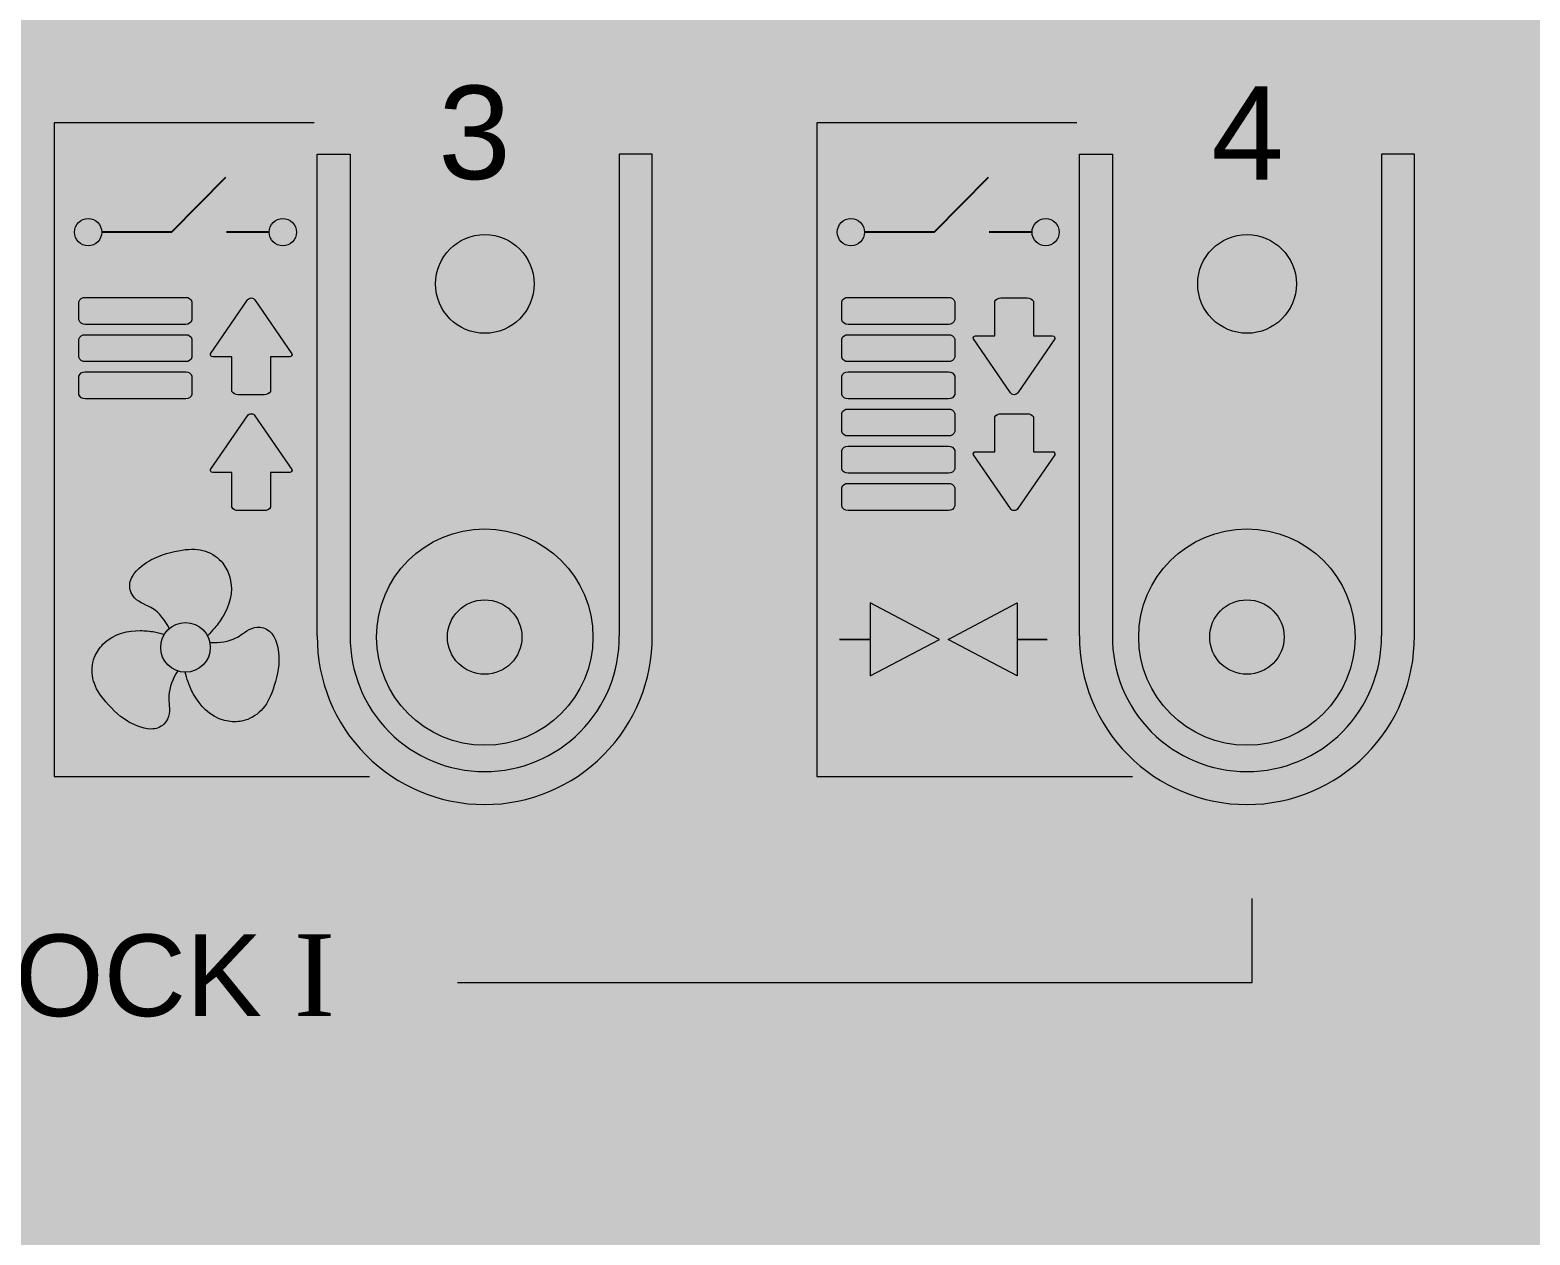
# Model space of a CAD drawing. Header units: millimetres. Extents: x 27500 to 33280, y -10980 to 420.
# Drawn here: x 27986.65 to 28014.18, y 190 to 212.12 of the extents above; entities that cross this region are included whole.
import ezdxf
from ezdxf.enums import TextEntityAlignment as Align

# ---------------------------------------------------------------- set-up
doc = ezdxf.new("R2010")
doc.units = ezdxf.units.MM
doc.layers.add('SX_ZEN_BODY', color=7, linetype='Continuous', true_color=0xefefeb)
doc.layers.add('SX_ZEN_KNX_BLACK', color=7, linetype='Continuous', true_color=0x2b2e31)
doc.styles.get("Standard").update_dxf_attribs({"font": 'arial.ttf'})
doc.styles.add('SX_ZIOMB16V3_Arial', font='arial.ttf')
doc.styles.add('SX_ZIOMB16V3_Arial_Rounded', font='txt')

# ---------------------------------------------------------------- blocks, each defined once
blk = doc.blocks.new('SX_DYN_ZENNIO_G005')
at = {"true_color": 0x2f3236}
h = blk.add_hatch(color=250, dxfattribs=at)
h.dxf.hatch_style = 1
h.paths.add_polyline_path([(32.9620367979212, 18.40818992970688, 1), (32.4620367979212, 18.40818992970688, 1)])
h = blk.add_hatch(color=250, dxfattribs=at)
h.dxf.hatch_style = 1
h.paths.add_polyline_path([(36.53574656078877, 18.40818992970688, 1), (36.03574656078877, 18.40818992970688, 1)])
h = blk.add_hatch(color=250, dxfattribs=at)
h.dxf.hatch_style = 1
h.paths.add_polyline_path([(46.9639917723614, 18.40818992970688, 1), (46.4639917723614, 18.40818992970688, 1)])
h = blk.add_hatch(color=250, dxfattribs=at)
h.dxf.hatch_style = 1
h.paths.add_polyline_path([(50.53770153522895, 18.40818992970688, 1), (50.03770153522895, 18.40818992970688, 1)])
h = blk.add_hatch(color=250, dxfattribs=at)
h.dxf.hatch_style = 1
h.paths.add_polyline_path([(34.61844445814336, 17.12949694241141, 0.3758706826029272), (34.50335218706801, 17.20982113797325), (32.65894976431241, 17.20981166910204), (32.65894976431241, 17.20982115151199, 0.3754197289689309), (32.54389804653624, 17.12966041313828), (32.54389804653624, 16.79707258868782, 0.37541972896893), (32.65894976431241, 16.71691185031412), (34.50335217983115, 16.71691183677538, 0.3754197289689313), (34.61840389878422, 16.79707257346015)])
h = blk.add_hatch(color=250, dxfattribs=at)
h.dxf.hatch_style = 1
h.paths.add_polyline_path([(36.49119258494375, 16.12227904863519), (36.060816751218, 16.12227904863519), (36.060816751218, 15.42375544579752), (35.70671062883116, 15.42375544579752), (35.35260450644432, 15.42375544579752), (35.35260450644432, 16.12227904863519), (34.92222867271857, 16.12227904863519), (35.70671062883116, 17.26255567075876)])
h = blk.add_hatch(color=250, dxfattribs=at)
h.dxf.hatch_style = 1
h.paths.add_polyline_path([(48.62039943258356, 17.12949694241141, 0.3758706826029284), (48.50530716150821, 17.20982113797325), (46.66090473875261, 17.20981166910204), (46.66090473875261, 17.20982115151199, 0.3754197289689309), (46.54585302097642, 17.12966041313828), (46.54585302097642, 16.79707258868782, 0.3754197289689291), (46.66090473875261, 16.71691185031412), (48.50530715427136, 16.71691183677538, 0.3754197289689312), (48.6203588732244, 16.79707257346015)])
h = blk.add_hatch(color=250, dxfattribs=at)
h.dxf.hatch_style = 1
h.paths.add_polyline_path([(48.92418364714467, 16.50427330059008), (49.35455948087042, 16.50427330059008), (49.35455948087042, 17.20279690342775), (49.70866560325724, 17.20279690342775), (50.06277172564409, 17.20279690342775), (50.06277172564409, 16.50427330059008), (50.49314755936983, 16.50427330059008), (49.70866560325724, 15.36399667846652)])
h = blk.add_hatch(color=250, dxfattribs=at)
h.dxf.hatch_style = 1
h.paths.add_polyline_path([(34.61844445132169, 16.44666532241879, 0.3758706826029272), (34.50335218024634, 16.52698951798064), (32.65894975749077, 16.52698004910942), (32.65894975749077, 16.52698953151937, 0.3754197289689311), (32.54389803971458, 16.44682879314567), (32.54389803971458, 16.11424096869521, 0.3754197289689291), (32.65894975749077, 16.03408023032151), (34.50335217300949, 16.03408021678277, 0.3754197289689312), (34.61840389196254, 16.11424095346754)])
h = blk.add_hatch(color=250, dxfattribs=at)
h.dxf.hatch_style = 1
h.paths.add_polyline_path([(48.62039942576188, 16.44666532241879, 0.3758706826029281), (48.50530715468653, 16.52698951798064), (46.66090473193093, 16.52698004910942), (46.66090473193093, 16.52698953151937, 0.3754197289689311), (46.54585301415478, 16.44682879314567), (46.54585301415478, 16.11424096869521, 0.3754197289689294), (46.66090473193093, 16.03408023032151), (48.50530714744968, 16.03408021678277, 0.3754197289689312), (48.62035886640274, 16.11424095346754)])
h = blk.add_hatch(color=250, dxfattribs=at)
h.dxf.hatch_style = 1
h.paths.add_polyline_path([(34.61844445814518, 15.76366681348261, 0.3758706826029257), (34.50335218706982, 15.84399100904446), (32.65894976431423, 15.84398154017324), (32.65894976431423, 15.84399102258319, 0.3754197289689309), (32.54389804653805, 15.76383028420949), (32.54389804653805, 15.43124245975903, 0.3754197289689294), (32.65894976431423, 15.35108172138533), (34.50335217983298, 15.35108170784659, 0.3754197289689313), (34.61840389878603, 15.43124244453136)])
h = blk.add_hatch(color=250, dxfattribs=at)
h.dxf.hatch_style = 1
h.paths.add_polyline_path([(48.62039943258537, 15.76366681348261, 0.3758706826029281), (48.50530716151002, 15.84399100904446), (46.66090473875443, 15.84398154017324), (46.66090473875443, 15.84399102258319, 0.3754197289689311), (46.54585302097824, 15.76383028420949), (46.54585302097824, 15.43124245975903, 0.37541972896893), (46.66090473875443, 15.35108172138533), (48.50530715427318, 15.35108170784659, 0.3754197289689312), (48.62035887322622, 15.43124244453136)])
h = blk.add_hatch(color=250, dxfattribs=at)
h.dxf.hatch_style = 1
h.paths.add_polyline_path([(48.6203994257637, 15.08083519349, 0.3758706826029272), (48.50530715468835, 15.16115938905184), (46.66090473193275, 15.16114992018063), (46.66090473193275, 15.16115940259058, 0.3754197289689309), (46.54585301415659, 15.08099866421687), (46.54585301415659, 14.74841083976642, 0.37541972896893), (46.66090473193275, 14.66825010139271), (48.5053071474515, 14.66825008785398, 0.3754197289689313), (48.62035886640454, 14.74841082453875)])
h = blk.add_hatch(color=250, dxfattribs=at)
h.dxf.hatch_style = 1
h.paths.add_polyline_path([(36.49119258494375, 13.99644325346869), (36.060816751218, 13.99644325346869), (36.060816751218, 13.29791965063103), (35.70671062883116, 13.29791965063103), (35.35260450644432, 13.29791965063103), (35.35260450644432, 13.99644325346869), (34.92222867271857, 13.99644325346869), (35.70671062883116, 15.13671987559226)])
h = blk.add_hatch(color=250, dxfattribs=at)
h.dxf.hatch_style = 1
h.paths.add_polyline_path([(48.92418364714467, 14.37843750542359), (49.35455948087042, 14.37843750542359), (49.35455948087042, 15.07696110826126), (49.70866560325724, 15.07696110826126), (50.06277172564409, 15.07696110826126), (50.06277172564409, 14.37843750542359), (50.49314755936983, 14.37843750542359), (49.70866560325724, 13.23816088330002)])
h = blk.add_hatch(color=250, dxfattribs=at)
h.dxf.hatch_style = 1
h.paths.add_polyline_path([(48.62039943258718, 14.39783668455382, 0.3758706826029284), (48.50530716151183, 14.47816088011566), (46.66090473875624, 14.47815141124445), (46.66090473875624, 14.4781608936544, 0.3754197289689309), (46.54585302098007, 14.3980001552807), (46.54585302098007, 14.06541233083024, 0.3754197289689291), (46.66090473875624, 13.98525159245653), (48.50530715427499, 13.9852515789178, 0.3754197289689312), (48.62035887322804, 14.06541231560257)])
h = blk.add_hatch(color=250, dxfattribs=at)
h.dxf.hatch_style = 1
h.paths.add_polyline_path([(48.62039943941065, 13.71483817561764, 0.3758706826029283), (48.50530716833532, 13.79516237117949), (46.66090474557972, 13.79515290230827), (46.66090474557972, 13.79516238471822, 0.3754197289689311), (46.54585302780357, 13.71500164634452), (46.54585302780357, 13.38241382189406, 0.3754197289689291), (46.66090474557972, 13.30225308352035), (48.50530716109847, 13.30225306998161, 0.3754197289689312), (48.62035888005153, 13.38241380666639)])
h = blk.add_hatch(color=250, dxfattribs=at)
h.dxf.hatch_style = 1
edge = h.paths.add_edge_path()
edge.add_spline(control_points=[(35.19059213619379, 11.36127413828106), (35.29033643936305, 11.53373617089781), (35.39198601043859, 11.7968042795708), (35.31327021971697, 12.07589075215654)], knot_values=[8, 8, 8, 8, 9, 9, 9, 9], degree=3, periodic=0)
edge.add_spline(control_points=[(35.31327021971697, 12.07589075215654), (35.28691401367974, 12.16702606931065), (35.24055249462595, 12.2593609996218), (35.18473520151906, 12.33017345859551)], knot_values=[7, 7, 7, 7, 8, 8, 8, 8], degree=3, periodic=0)
edge.add_spline(control_points=[(35.18473520151906, 12.33017345859551), (35.01901217640875, 12.53950595440417), (34.74662943128419, 12.62803034880633), (34.43892866441479, 12.57221305428882)], knot_values=[6, 6, 6, 6, 7, 7, 7, 7], degree=3, periodic=0)
edge.add_spline(control_points=[(34.43892866441479, 12.57221305428882), (34.25616407636494, 12.53950595440417), (34.04443235959093, 12.49141557992496), (33.86473736983476, 12.39202410163469)], knot_values=[5, 5, 5, 5, 6, 6, 6, 6], degree=3, periodic=0)
edge.add_spline(control_points=[(33.86473736983476, 12.39202410163469), (33.77360309504297, 12.34171091454189), (33.60854940191416, 12.23558043293067), (33.52464704855834, 12.09088591661273)], knot_values=[4, 4, 4, 4, 5, 5, 5, 5], degree=3, periodic=0)
edge.add_spline(control_points=[(33.52464704855834, 12.09088591661273), (33.47796798485365, 12.00871241539224), (33.46367847555644, 11.92516288731693), (33.48537736004505, 11.84295410335633)], knot_values=[3, 3, 3, 3, 4, 4, 4, 4], degree=3, periodic=0)
edge.add_spline(control_points=[(33.48537736004505, 11.84295410335633), (33.52464704855834, 11.67966558311289), (33.65695731983011, 11.61848531213107), (33.77289744024506, 11.56369121707101)], knot_values=[2, 2, 2, 2, 3, 3, 3, 3], degree=3, periodic=0)
edge.add_spline(control_points=[(33.77289744024506, 11.56369121707101), (33.81580021083369, 11.54354477258928), (33.85835119407488, 11.52339832810847), (33.8945512842945, 11.49997058881652)], knot_values=[1, 1, 1, 1, 2, 2, 2, 2], degree=3, periodic=0)
edge.add_spline(control_points=[(33.8945512842945, 11.49997058881652), (34.01701767138388, 11.41966707281042), (34.12815829925217, 11.28735679819672), (34.20274600951029, 11.13352405224557)], knot_values=[0, 0, 0, 0, 1, 1, 1, 1], degree=3, periodic=0)
edge.add_arc((34.49941722830613, 10.78595376951742), 0.4552845050672384, 28.203609984169816, 130.5317459929943, ccw=False)
edge.add_spline(control_points=[(34.90064747804468, 11.00112409100418), (34.90176152735262, 11.00219440767048), (34.90287557666056, 11.00326472433678), (34.90398962596851, 11.00433504100309)], knot_values=[11.02568698387983, 11.02568698387983, 11.02568698387983, 11.02568698387983, 11.0524167708765, 11.0524167708765, 11.0524167708765, 11.0524167708765], degree=3, periodic=0)
edge.add_spline(control_points=[(34.90398962596851, 11.00433504100309), (34.90506021312353, 11.00536360164804), (34.90613080027856, 11.00639216229299), (34.90720117649904, 11.00742353985313)], knot_values=[11, 11, 11, 11, 11.02568698387983, 11.02568698387983, 11.02568698387983, 11.02568698387983], degree=3, periodic=0)
edge.add_spline(control_points=[(34.90720117649904, 11.00742353985313), (34.94887116101495, 11.04757529785618), (34.99022146138009, 11.0919962673868), (35.03538336730731, 11.14333265393705)], knot_values=[10, 10, 10, 10, 11, 11, 11, 11], degree=3, periodic=0)
edge.add_spline(control_points=[(35.03538336730731, 11.14333265393705), (35.09430554144706, 11.21192230029717), (35.14631229874135, 11.28478115818396), (35.19059213619379, 11.36127413828106)], knot_values=[9, 9, 9, 9, 10, 10, 10, 10], degree=3, periodic=0)
h = blk.add_hatch(color=250, dxfattribs=at)
h.dxf.hatch_style = 2
h.paths.add_polyline_path([(49.7663326537156, 11.60313732027569), (49.7663326537156, 10.26316942446445), (48.4983796117956, 10.93280054497043)])
h = blk.add_hatch(color=250, dxfattribs=at)
h.dxf.hatch_style = 1
edge = h.paths.add_edge_path()
edge.add_spline(control_points=[(32.98506812094297, 10.84392332317), (32.9196186400875, 10.77603933160824), (32.86274286481035, 10.69009057721885), (32.83003576575152, 10.60583539434427)], knot_values=[7, 7, 7, 7, 8, 8, 8, 8], degree=3, periodic=0)
edge.add_spline(control_points=[(32.83003576575152, 10.60583539434427), (32.73131466201335, 10.35740962272919), (32.79161286297426, 10.07712353698733), (32.99335956460959, 9.839353152820676)], knot_values=[6, 6, 6, 6, 7, 7, 7, 7], degree=3, periodic=0)
edge.add_spline(control_points=[(32.99335956460959, 9.839353152820676), (33.1125799397098, 9.696563904456326), (33.25985009232022, 9.537368182040863), (33.43608737365389, 9.43159052782974)], knot_values=[5, 5, 5, 5, 6, 6, 6, 6], degree=3, periodic=0)
edge.add_spline(control_points=[(33.43608737365389, 9.43159052782974), (33.52464704855834, 9.378348873324997), (33.70021499605696, 9.287883928229148), (33.86558415557079, 9.287883928229148)], knot_values=[4, 4, 4, 4, 5, 5, 5, 5], degree=3, periodic=0)
edge.add_spline(control_points=[(33.86558415557079, 9.287883928229148), (33.96120037827655, 9.287883928229148), (34.04044541008329, 9.31685105768409), (34.10092002473971, 9.37679643276968)], knot_values=[3, 3, 3, 3, 4, 4, 4, 4], degree=3, periodic=0)
edge.add_spline(control_points=[(34.10092002473971, 9.37679643276968), (34.22204671913482, 9.494287956626772), (34.20944972992106, 9.638312100886454), (34.19911293820201, 9.766141467533801)], knot_values=[2, 2, 2, 2, 3, 3, 3, 3], degree=3, periodic=0)
edge.add_spline(control_points=[(34.19911293820201, 9.766141467533801), (34.19463097953917, 9.813879014614741), (34.19085572646532, 9.861087320596909), (34.19325495271755, 9.90363830491313)], knot_values=[1, 1, 1, 1, 2, 2, 2, 2], degree=3, periodic=0)
edge.add_spline(control_points=[(34.19325495271755, 9.90363830491313), (34.20239318212021, 10.05023808918557), (34.26184459734463, 10.21183303791329), (34.35657875157517, 10.35363436956029)], knot_values=[0, 0, 0, 0, 1, 1, 1, 1], degree=3, periodic=0)
edge.add_arc((34.49941722830613, 10.78595376951742), 0.4552845050672384, -211.99589608327722, -108.28317157118971, ccw=False)
edge.add_spline(control_points=[(34.11329679057895, 11.0271901434842), (34.05832930663587, 11.04248375749627), (33.99803371165376, 11.05707469666575), (33.93244494598707, 11.07047379604935)], knot_values=[10, 10, 10, 10, 10.996754785895, 10.996754785895, 10.996754785895, 10.996754785895], degree=3, periodic=0)
edge.add_spline(control_points=[(33.93244494598707, 11.07047379604935), (33.84303848534614, 11.08702140106086), (33.75359674196693, 11.09492473479784), (33.66591913553724, 11.09492473479784)], knot_values=[9, 9, 9, 9, 10, 10, 10, 10], degree=3, periodic=0)
edge.add_spline(control_points=[(33.66591913553724, 11.09492473479784), (33.46643052919876, 11.09492473479784), (33.18734406366343, 11.05202092308334), (32.98506812094297, 10.84392332317)], knot_values=[8, 8, 8, 8, 9, 9, 9, 9], degree=3, periodic=0)
h = blk.add_hatch(color=250, dxfattribs=at)
h.dxf.hatch_style = 1
edge = h.paths.add_edge_path()
edge.add_arc((34.49941722830613, 10.78595376951742), 0.4552845050672384, -90.67210715514477, 11.515606129763626, ccw=False)
edge.add_spline(control_points=[(34.49407664374097, 10.33070058862702), (34.50769472273691, 10.27386009465297), (34.52508911306701, 10.2156082910831), (34.54763478329164, 10.15224049022779)], knot_values=[10, 10, 10, 10, 11, 11, 11, 11], degree=3, periodic=0)
edge.add_spline(control_points=[(34.54763478329164, 10.15224049022779), (34.57815435253156, 10.06590362569912), (34.61534235944396, 9.984082951877806), (34.65842258376938, 9.907237144382435)], knot_values=[9, 9, 9, 9, 10, 10, 10, 10], degree=3, periodic=0)
edge.add_spline(control_points=[(34.65842258376938, 9.907237144382435), (34.75834436557102, 9.735127939163961), (34.93595660878941, 9.514963642206368), (35.21641910114591, 9.44397476953398)], knot_values=[8, 8, 8, 8, 9, 9, 9, 9], degree=3, periodic=0)
edge.add_spline(control_points=[(35.21641910114591, 9.44397476953398), (35.30755441599808, 9.42142909873908), (35.41075642758982, 9.414337268019864), (35.50086854301048, 9.428309233019515)], knot_values=[7, 7, 7, 7, 8, 8, 8, 8], degree=3, periodic=0)
edge.add_spline(control_points=[(35.50086854301048, 9.428309233019515), (35.76464229981752, 9.466555723068067), (35.97686797493748, 9.658987786466042), (36.08299845386659, 9.952716596109696)], knot_values=[6, 6, 6, 6, 7, 7, 7, 7], degree=3, periodic=0)
edge.add_spline(control_points=[(36.08299845386659, 9.952716596109696), (36.1456958810802, 10.1279306824388), (36.21065140358928, 10.33571073769306), (36.21411021372455, 10.54052704279527)], knot_values=[5, 5, 5, 5, 6, 6, 6, 6], degree=3, periodic=0)
edge.add_spline(control_points=[(36.21411021372455, 10.54052704279527), (36.21566155252845, 10.64510508385027), (36.20599518354835, 10.84099485575896), (36.1236441692015, 10.98434862796037)], knot_values=[4, 4, 4, 4, 5, 5, 5, 5], degree=3, periodic=0)
edge.add_spline(control_points=[(36.1236441692015, 10.98434862796037), (36.07558907867565, 11.06719250123913), (36.0108099698607, 11.12145735520042), (35.92934212549676, 11.14333265393705)], knot_values=[3, 3, 3, 3, 4, 4, 4, 4], degree=3, periodic=0)
edge.add_spline(control_points=[(35.92934212549676, 11.14333265393705), (35.76721793976481, 11.19054095991922), (35.64817506577515, 11.106991431843), (35.54306669886114, 11.03480294601357)], knot_values=[2, 2, 2, 2, 3, 3, 3, 3], degree=3, periodic=0)
edge.add_spline(control_points=[(35.54306669886114, 11.03480294601357), (35.50344418295822, 11.00671788505568), (35.46537410757061, 10.98053809205137), (35.42659945922128, 10.96021523387097)], knot_values=[1, 1, 1, 1, 2, 2, 2, 2], degree=3, periodic=0)
edge.add_spline(control_points=[(35.42659945922128, 10.96021523387097), (35.2957004942034, 10.89525970972025), (35.12563768789983, 10.86495183614877), (34.95543268071993, 10.87733607785301)], knot_values=[0, 0, 0, 0, 1, 1, 1, 1], degree=3, periodic=0)
at = {"layer": 'SX_ZEN_BODY', "true_color": 0xefefeb}
blk.add_hatch(color=7, dxfattribs=at).paths.add_polyline_path([(0, -22.43), (0, 22.57), (0, 45), (8.425, 45), (59.77, 45), (82.475, 45), (133.82, 45), (140, 45), (140, 22.57), (140, -22.43), (140, -45), (133.82, -45), (82.475, -45), (59.77, -45), (8.425, -45), (0, -45)])
at = {"layer": 'SX_ZEN_KNX_BLACK', "true_color": 0x1c1d1f}
for points in [[(40.83, 17.105), (40.635, 16.82), (40.345, 16.625), (39.995, 16.555), (39.64, 16.625), (39.355, 16.82), (39.16, 17.105), (39.09, 17.46), (39.16, 17.81), (39.355, 18.1), (39.64, 18.295), (39.995, 18.365), (40.345, 18.295), (40.635, 18.1), (40.83, 17.81), (40.9, 17.46)], [(54.82, 17.105), (54.625, 16.82), (54.335, 16.625), (53.985, 16.555), (53.63, 16.625), (53.345, 16.82), (53.15, 17.105), (53.08, 17.46), (53.15, 17.81), (53.345, 18.1), (53.63, 18.295), (53.985, 18.365), (54.335, 18.295), (54.625, 18.1), (54.82, 17.81), (54.89, 17.46)], [(32.62, 16.72), (32.585, 16.735), (32.56, 16.76), (32.545, 16.795), (32.545, 17.13), (32.56, 17.165), (32.585, 17.19), (32.62, 17.205), (32.66, 17.21), (34.505, 17.21), (34.54, 17.205), (34.575, 17.19), (34.6, 17.165), (34.62, 17.13), (34.62, 16.795), (34.6, 16.76), (34.575, 16.735), (34.54, 16.72), (34.505, 16.715), (32.66, 16.715)], [(35.725, 17.2), (35.745, 17.19), (35.76, 17.18), (35.775, 17.165), (36.455, 16.18), (36.455, 16.17), (36.455, 16.16), (36.455, 16.15), (36.45, 16.14), (36.44, 16.135), (36.435, 16.125), (36.425, 16.125), (36.415, 16.12), (36.06, 16.12), (36.06, 15.485), (36.04, 15.46), (36.01, 15.44), (35.98, 15.43), (35.95, 15.425), (35.705, 15.425), (35.465, 15.425), (35.43, 15.43), (35.4, 15.44), (35.375, 15.46), (35.355, 15.485), (35.355, 16.12), (35, 16.12), (34.99, 16.125), (34.98, 16.125), (34.97, 16.135), (34.965, 16.14), (34.96, 16.15), (34.96, 16.16), (34.96, 16.17), (34.96, 16.18), (35.64, 17.165), (35.65, 17.18), (35.67, 17.19), (35.685, 17.2), (35.705, 17.205)], [(46.62, 16.72), (46.59, 16.735), (46.56, 16.76), (46.545, 16.795), (46.545, 17.13), (46.56, 17.165), (46.59, 17.19), (46.62, 17.205), (46.66, 17.21), (48.505, 17.21), (48.545, 17.205), (48.58, 17.19), (48.605, 17.165), (48.62, 17.13), (48.62, 16.795), (48.605, 16.76), (48.58, 16.735), (48.545, 16.72), (48.505, 16.715), (46.66, 16.715)], [(49.69, 15.425), (49.67, 15.435), (49.655, 15.445), (49.64, 15.46), (48.965, 16.45), (48.96, 16.46), (48.96, 16.47), (48.965, 16.48), (48.965, 16.485), (48.975, 16.495), (48.98, 16.5), (48.99, 16.505), (49, 16.505), (49.355, 16.505), (49.355, 17.145), (49.375, 17.17), (49.405, 17.185), (49.435, 17.2), (49.465, 17.205), (49.71, 17.205), (49.95, 17.205), (49.985, 17.2), (50.015, 17.185), (50.04, 17.17), (50.065, 17.145), (50.065, 16.505), (50.415, 16.505), (50.425, 16.505), (50.435, 16.5), (50.445, 16.495), (50.45, 16.485), (50.455, 16.48), (50.455, 16.47), (50.455, 16.46), (50.455, 16.45), (49.775, 15.46), (49.765, 15.445), (49.745, 15.435), (49.73, 15.425), (49.71, 15.425)], [(32.62, 16.035), (32.585, 16.055), (32.56, 16.08), (32.545, 16.115), (32.545, 16.445), (32.56, 16.48), (32.585, 16.51), (32.62, 16.525), (32.66, 16.525), (34.505, 16.525), (34.54, 16.525), (34.575, 16.51), (34.6, 16.48), (34.62, 16.445), (34.62, 16.115), (34.6, 16.08), (34.575, 16.055), (34.54, 16.035), (34.505, 16.035), (32.66, 16.035)], [(46.62, 16.035), (46.59, 16.055), (46.56, 16.08), (46.545, 16.115), (46.545, 16.445), (46.56, 16.48), (46.59, 16.51), (46.62, 16.525), (46.66, 16.525), (48.505, 16.525), (48.545, 16.525), (48.58, 16.51), (48.605, 16.48), (48.62, 16.445), (48.62, 16.115), (48.605, 16.08), (48.58, 16.055), (48.545, 16.035), (48.505, 16.035), (46.66, 16.035)], [(32.62, 15.355), (32.585, 15.37), (32.56, 15.395), (32.545, 15.43), (32.545, 15.765), (32.56, 15.8), (32.585, 15.825), (32.62, 15.84), (32.66, 15.845), (34.505, 15.845), (34.54, 15.84), (34.575, 15.825), (34.6, 15.8), (34.62, 15.765), (34.62, 15.43), (34.6, 15.395), (34.575, 15.37), (34.54, 15.355), (34.505, 15.35), (32.66, 15.35)], [(46.62, 15.355), (46.59, 15.37), (46.56, 15.395), (46.545, 15.43), (46.545, 15.765), (46.56, 15.8), (46.59, 15.825), (46.62, 15.84), (46.66, 15.845), (48.505, 15.845), (48.545, 15.84), (48.58, 15.825), (48.605, 15.8), (48.62, 15.765), (48.62, 15.43), (48.605, 15.395), (48.58, 15.37), (48.545, 15.355), (48.505, 15.35), (46.66, 15.35)], [(46.62, 14.67), (46.59, 14.685), (46.56, 14.715), (46.545, 14.75), (46.545, 15.08), (46.56, 15.115), (46.59, 15.145), (46.62, 15.16), (46.66, 15.16), (48.505, 15.16), (48.545, 15.16), (48.58, 15.145), (48.605, 15.115), (48.62, 15.08), (48.62, 14.75), (48.605, 14.715), (48.58, 14.685), (48.545, 14.67), (48.505, 14.67), (46.66, 14.67)], [(35.725, 15.075), (35.745, 15.065), (35.76, 15.055), (35.775, 15.04), (36.455, 14.05), (36.455, 14.045), (36.455, 14.035), (36.455, 14.025), (36.45, 14.015), (36.44, 14.005), (36.435, 14), (36.425, 14), (36.415, 13.995), (36.06, 13.995), (36.06, 13.36), (36.04, 13.335), (36.01, 13.315), (35.98, 13.3), (35.95, 13.3), (35.705, 13.3), (35.465, 13.3), (35.43, 13.3), (35.4, 13.315), (35.375, 13.335), (35.355, 13.36), (35.355, 13.995), (35, 13.995), (34.99, 14), (34.98, 14), (34.97, 14.005), (34.965, 14.015), (34.96, 14.025), (34.96, 14.035), (34.96, 14.045), (34.96, 14.05), (35.64, 15.04), (35.65, 15.055), (35.67, 15.065), (35.685, 15.075), (35.705, 15.075)], [(49.69, 13.3), (49.67, 13.31), (49.655, 13.32), (49.64, 13.335), (48.965, 14.325), (48.96, 14.33), (48.96, 14.34), (48.965, 14.35), (48.965, 14.36), (48.975, 14.37), (48.98, 14.375), (48.99, 14.375), (49, 14.38), (49.355, 14.38), (49.355, 15.015), (49.375, 15.04), (49.405, 15.06), (49.435, 15.075), (49.465, 15.075), (49.71, 15.075), (49.95, 15.075), (49.985, 15.075), (50.015, 15.06), (50.04, 15.04), (50.065, 15.015), (50.065, 14.38), (50.415, 14.38), (50.425, 14.375), (50.435, 14.375), (50.445, 14.37), (50.45, 14.36), (50.455, 14.35), (50.455, 14.34), (50.455, 14.33), (50.455, 14.325), (49.775, 13.335), (49.765, 13.32), (49.745, 13.31), (49.73, 13.3), (49.71, 13.3)], [(46.62, 13.99), (46.59, 14.005), (46.56, 14.03), (46.545, 14.065), (46.545, 14.4), (46.56, 14.435), (46.59, 14.46), (46.62, 14.475), (46.66, 14.48), (48.505, 14.48), (48.545, 14.475), (48.58, 14.46), (48.605, 14.435), (48.62, 14.4), (48.62, 14.065), (48.605, 14.03), (48.58, 14.005), (48.545, 13.99), (48.505, 13.985), (46.66, 13.985)], [(46.62, 13.305), (46.59, 13.32), (46.56, 13.345), (46.545, 13.38), (46.545, 13.715), (46.56, 13.75), (46.59, 13.775), (46.62, 13.79), (46.66, 13.795), (48.505, 13.795), (48.545, 13.79), (48.58, 13.775), (48.605, 13.75), (48.62, 13.715), (48.62, 13.38), (48.605, 13.345), (48.58, 13.32), (48.545, 13.305), (48.505, 13.3), (46.66, 13.3)], [(40.62, 10.71), (40.475, 10.495), (40.255, 10.345), (39.99, 10.295), (39.725, 10.345), (39.51, 10.495), (39.36, 10.71), (39.31, 10.975), (39.36, 11.245), (39.51, 11.46), (39.725, 11.605), (39.99, 11.66), (40.255, 11.605), (40.475, 11.46), (40.62, 11.245), (40.675, 10.975)], [(47.07, 11.605), (48.335, 10.935), (47.07, 10.265), (47.07, 10.935)], [(49.765, 10.935), (49.765, 10.265), (48.5, 10.935), (49.765, 11.605)], [(54.61, 10.71), (54.465, 10.495), (54.245, 10.345), (53.98, 10.295), (53.715, 10.345), (53.5, 10.495), (53.35, 10.71), (53.3, 10.975), (53.35, 11.245), (53.5, 11.46), (53.715, 11.605), (53.98, 11.66), (54.245, 11.605), (54.465, 11.46), (54.61, 11.245), (54.665, 10.975)]]:
    blk.add_hatch(color=250, dxfattribs=at).paths.add_polyline_path(points)
h = blk.add_hatch(color=250, dxfattribs=at)
h.paths.add_polyline_path([(41.935, 10.575), (41.82, 10.205), (41.64, 9.865), (41.395, 9.57), (41.1, 9.33), (40.765, 9.145), (40.39, 9.03), (39.99, 8.99), (39.59, 9.03), (39.22, 9.145), (38.88, 9.33), (38.585, 9.57), (38.345, 9.865), (38.16, 10.205), (38.045, 10.575), (38.005, 10.975), (38.045, 11.375), (38.16, 11.75), (38.345, 12.085), (38.585, 12.38), (38.88, 12.625), (39.22, 12.805), (39.59, 12.92), (39.99, 12.96), (40.39, 12.92), (40.765, 12.805), (41.1, 12.625), (41.395, 12.38), (41.64, 12.085), (41.82, 11.75), (41.935, 11.375), (41.98, 10.975)])
h.paths.add_polyline_path([(40.62, 11.245), (40.475, 11.46), (40.255, 11.605), (39.99, 11.66), (39.725, 11.605), (39.51, 11.46), (39.36, 11.245), (39.31, 10.975), (39.36, 10.71), (39.51, 10.495), (39.725, 10.345), (39.99, 10.295), (40.255, 10.345), (40.475, 10.495), (40.62, 10.71), (40.675, 10.975)], flags=0)
h = blk.add_hatch(color=250, dxfattribs=at)
h.paths.add_polyline_path([(55.93, 10.575), (55.81, 10.205), (55.63, 9.865), (55.385, 9.57), (55.095, 9.33), (54.755, 9.145), (54.38, 9.03), (53.98, 8.99), (53.58, 9.03), (53.21, 9.145), (52.87, 9.33), (52.58, 9.57), (52.335, 9.865), (52.15, 10.205), (52.035, 10.575), (51.995, 10.975), (52.035, 11.375), (52.15, 11.75), (52.335, 12.085), (52.58, 12.38), (52.87, 12.625), (53.21, 12.805), (53.58, 12.92), (53.98, 12.96), (54.38, 12.92), (54.755, 12.805), (55.095, 12.625), (55.385, 12.38), (55.63, 12.085), (55.81, 11.75), (55.93, 11.375), (55.97, 10.975)])
h.paths.add_polyline_path([(54.61, 11.245), (54.465, 11.46), (54.245, 11.605), (53.98, 11.66), (53.715, 11.605), (53.5, 11.46), (53.35, 11.245), (53.3, 10.975), (53.35, 10.71), (53.5, 10.495), (53.715, 10.345), (53.98, 10.295), (54.245, 10.345), (54.465, 10.495), (54.61, 10.71), (54.665, 10.975)], flags=0)
at = {"color": 250, "lineweight": 5, "true_color": 0x2f3236}
for p, q in [((54.08024017388196, 4.634672787869418), (54.08024017388196, 6.176523343039207)), ((39.4900924905521, 4.634672787869418), (54.08024017388196, 4.634672787869418))]:
    blk.add_line(p, q, dxfattribs=at)
for points in [[(36.85981851855672, 20.4181417734242), (32.086134496554, 20.4181417734242), (32.086134496554, 8.416506100990574), (37.87712573231033, 8.416506100990574)], [(50.86177349299692, 20.4181417734242), (46.08808947099418, 20.4181417734242), (46.08808947099418, 8.416506100990574), (51.87908070675054, 8.416506100990574)], [(47.06879084302886, 11.60313732027569), (47.06879084302886, 10.26316942446445), (48.33745228945986, 10.93280054497043), (47.06879084302886, 11.60313732027569)], [(49.7663326537156, 11.60313732027569), (49.7663326537156, 10.26316942446445), (48.4983796117956, 10.93280054497043), (49.7663326537156, 11.60313732027569)], [(34.20274600951029, 11.13352405224557), (34.20274600951029, 11.13352405224557)], [(34.95543268071993, 10.87733607785301), (34.95543268071993, 10.87733607785301)], [(47.06879084302886, 10.93315337236961), (46.53746807634138, 10.9335061997688), (46.50267929568166, 10.9335061997688), (46.53644487691032, 10.9335061997688), (47.06879084302886, 10.93315337236961)], [(50.28008461637842, 10.9335061997688), (50.31314454282687, 10.9335061997688), (50.27835576216716, 10.9335061997688), (49.7663326537156, 10.93315337236961), (50.28008461637842, 10.9335061997688)]]:
    blk.add_lwpolyline(points, dxfattribs=at)
at = {"color": 250, "lineweight": 9, "true_color": 0x2f3236}
for points in [[(36.91800482658233, 10.99809309254922), (36.91800482658233, 19.84267803446872), (37.52181593539058, 19.84267803446872), (37.52181594718309, 10.99809309254922)], [(43.06526730708333, 10.99809309254922), (43.06526730708333, 19.84267803446872), (42.46145619827507, 19.84267803446872), (42.46145618648257, 10.99809309254922)], [(50.90853759218203, 10.99809309254922), (50.90853759218203, 19.84267803446872), (51.51234870099029, 19.84267803446872), (51.5123487127828, 10.99809309254922)], [(57.05580007268304, 10.99809309254922), (57.05580007268304, 19.84267803446872), (56.45198896387478, 19.84267803446872), (56.45198895208227, 10.99809309254922)]]:
    blk.add_lwpolyline(points, dxfattribs=at)
at = {"color": 250, "true_color": 0x2f3236}
for points in [[(35.23296670573996, 19.40979634990506), (34.24050466545828, 18.40818992970779), (32.9620367979212, 18.40818992970688)], [(49.23492168018015, 19.40979634990506), (48.24245963989847, 18.40818992970779), (46.9639917723614, 18.40818992970688)], [(36.03574656078877, 18.40818992970688), (35.2494623470127, 18.40818992970688)], [(50.03770153522895, 18.40818992970688), (49.25141732145289, 18.40818992970688)]]:
    blk.add_lwpolyline(points, dxfattribs=at)
at = {"color": 250, "lineweight": 5, "true_color": 0x2f3236}
for points in [[(32.65894976431241, 16.71691185031412), (32.65894976431241, 16.71691185031412, -0.3754197289689309), (32.54389804653624, 16.79707258868782), (32.54389804653624, 17.12966041313828), (32.54389804653624, 17.12966041313828, -0.3754197289689309), (32.65894976431241, 17.20982115151199), (32.65894976431241, 17.20981166910204), (34.50335218706801, 17.20982113797325, -0.3754197289689309), (34.61840390366729, 17.12966039791061), (34.61844447808677, 17.12966039791061), (34.61840389878422, 16.79707257346015, -0.3754197289689309), (34.50335217983115, 16.71691183677538), (32.65894975707556, 16.71691185031412)], [(35.70671062881706, 17.20279690342775, -0.2593702651017197), (35.7743341901803, 17.16426205736186), (36.45279869278579, 16.17808614186268, -0.5254335897127635), (36.41435440010514, 16.12227904863519), (36.060816751218, 16.12227904863519), (36.060816751218, 15.48376493844969, -0.2496225317056901), (35.94810613918504, 15.42375544579752), (35.70671062883116, 15.42375544579752), (35.46531511847729, 15.42375544579752, -0.2496225317056901), (35.35260450644432, 15.48376493844969), (35.35260450644432, 16.12227904863519), (34.99906685755717, 16.12227904863519, -0.5254335897127635), (34.96062256487653, 16.17808614186268), (35.63908706748203, 17.16426205736186, -0.2593702650229485), (35.70671062881706, 17.20279690342775)], [(46.66090473875261, 16.71691185031412), (46.66090473875261, 16.71691185031412, -0.3754197289689309), (46.54585302097642, 16.79707258868782), (46.54585302097642, 17.12966041313828), (46.54585302097642, 17.12966041313828, -0.3754197289689309), (46.66090473875261, 17.20982115151199), (46.66090473875261, 17.20981166910204), (48.50530716150821, 17.20982113797325, -0.3754197289689309), (48.62035887810748, 17.12966039791061), (48.62039945252695, 17.12966039791061), (48.6203588732244, 16.79707257346015, -0.3754197289689309), (48.50530715427136, 16.71691183677538), (46.66090473151576, 16.71691185031412)], [(49.70866560327134, 15.42375544579752, -0.2593702651017197), (49.64104204190812, 15.46229029186341), (48.96257753930264, 16.4484662073626, -0.5254335897127635), (49.00102183198328, 16.50427330059008), (49.35455948087042, 16.50427330059008), (49.35455948087042, 17.14278741077558, -0.2496225317056901), (49.4672700929034, 17.20279690342775), (49.70866560325724, 17.20279690342775), (49.95006111361114, 17.20279690342775, -0.2496225317056901), (50.06277172564409, 17.14278741077558), (50.06277172564409, 16.50427330059008), (50.41630937453124, 16.50427330059008, -0.5254335897127635), (50.4547536672119, 16.4484662073626), (49.77628916460639, 15.46229029186341, -0.2593702650229485), (49.70866560327134, 15.42375544579752)], [(32.65894975749077, 16.03408023032151), (32.65894975749077, 16.03408023032151, -0.3754197289689309), (32.54389803971458, 16.11424096869521), (32.54389803971458, 16.44682879314567), (32.54389803971458, 16.44682879314567, -0.3754197289689309), (32.65894975749077, 16.52698953151937), (32.65894975749077, 16.52698004910942), (34.50335218024634, 16.52698951798064, -0.3754197289689309), (34.61840389684562, 16.446828777918), (34.61844447126509, 16.446828777918), (34.61840389196254, 16.11424095346754, -0.3754197289689309), (34.50335217300949, 16.03408021678277), (32.6589497502539, 16.03408023032151)], [(46.66090473193093, 16.03408023032151), (46.66090473193093, 16.03408023032151, -0.3754197289689309), (46.54585301415478, 16.11424096869521), (46.54585301415478, 16.44682879314567), (46.54585301415478, 16.44682879314567, -0.3754197289689309), (46.66090473193093, 16.52698953151937), (46.66090473193093, 16.52698004910942), (48.50530715468653, 16.52698951798064, -0.3754197289689309), (48.6203588712858, 16.446828777918), (48.62039944570529, 16.446828777918), (48.62035886640274, 16.11424095346754, -0.3754197289689309), (48.50530714744968, 16.03408021678277), (46.66090472469409, 16.03408023032151)], [(32.65894976431423, 15.35108172138533), (32.65894976431423, 15.35108172138533, -0.3754197289689309), (32.54389804653805, 15.43124245975903), (32.54389804653805, 15.76383028420949), (32.54389804653805, 15.76383028420949, -0.3754197289689309), (32.65894976431423, 15.84399102258319), (32.65894976431423, 15.84398154017324), (34.50335218706982, 15.84399100904446, -0.3754197289689309), (34.61840390366911, 15.76383026898182), (34.61844447808858, 15.76383026898182), (34.61840389878603, 15.43124244453136, -0.3754197289689309), (34.50335217983298, 15.35108170784659), (32.65894975707738, 15.35108172138533)], [(46.66090473875443, 15.35108172138533), (46.66090473875443, 15.35108172138533, -0.3754197289689309), (46.54585302097824, 15.43124245975903), (46.54585302097824, 15.76383028420949), (46.54585302097824, 15.76383028420949, -0.3754197289689309), (46.66090473875443, 15.84399102258319), (46.66090473875443, 15.84398154017324), (48.50530716151002, 15.84399100904446, -0.3754197289689309), (48.62035887810929, 15.76383026898182), (48.62039945252877, 15.76383026898182), (48.62035887322622, 15.43124244453136, -0.3754197289689309), (48.50530715427318, 15.35108170784659), (46.66090473151758, 15.35108172138533)], [(46.66090473193275, 14.66825010139271), (46.66090473193275, 14.66825010139271, -0.3754197289689309), (46.54585301415659, 14.74841083976642), (46.54585301415659, 15.08099866421687), (46.54585301415659, 15.08099866421687, -0.3754197289689309), (46.66090473193275, 15.16115940259058), (46.66090473193275, 15.16114992018063), (48.50530715468835, 15.16115938905184, -0.3754197289689309), (48.62035887128764, 15.08099864898921), (48.6203994457071, 15.08099864898921), (48.62035886640454, 14.74841082453875, -0.3754197289689309), (48.5053071474515, 14.66825008785398), (46.6609047246959, 14.66825010139271)], [(35.70671062881706, 15.07696110826126, -0.2593702651017197), (35.7743341901803, 15.03842626219537), (36.45279869278579, 14.05225034669618, -0.5254335897127635), (36.41435440010514, 13.99644325346869), (36.060816751218, 13.99644325346869), (36.060816751218, 13.3579291432832, -0.2496225317056901), (35.94810613918504, 13.29791965063103), (35.70671062883116, 13.29791965063103), (35.46531511847729, 13.29791965063103, -0.2496225317056901), (35.35260450644432, 13.3579291432832), (35.35260450644432, 13.99644325346869), (34.99906685755717, 13.99644325346869, -0.5254335897127635), (34.96062256487653, 14.05225034669618), (35.63908706748203, 15.03842626219537, -0.2593702650229485), (35.70671062881706, 15.07696110826126)], [(49.70866560327134, 13.29791965063103, -0.2593702651017197), (49.64104204190812, 13.33645449669691), (48.96257753930264, 14.3226304121961, -0.5254335897127635), (49.00102183198328, 14.37843750542359), (49.35455948087042, 14.37843750542359), (49.35455948087042, 15.01695161560909, -0.2496225317056901), (49.4672700929034, 15.07696110826126), (49.70866560325724, 15.07696110826126), (49.95006111361114, 15.07696110826126, -0.2496225317056901), (50.06277172564409, 15.01695161560909), (50.06277172564409, 14.37843750542359), (50.41630937453124, 14.37843750542359, -0.5254335897127635), (50.4547536672119, 14.3226304121961), (49.77628916460639, 13.33645449669691, -0.2593702650229485), (49.70866560327134, 13.29791965063103)], [(46.66090473875624, 13.98525159245653), (46.66090473875624, 13.98525159245653, -0.3754197289689309), (46.54585302098007, 14.06541233083024), (46.54585302098007, 14.3980001552807), (46.54585302098007, 14.3980001552807, -0.3754197289689309), (46.66090473875624, 14.4781608936544), (46.66090473875624, 14.47815141124445), (48.50530716151183, 14.47816088011566, -0.3754197289689309), (48.62035887811111, 14.39800014005303), (48.62039945253059, 14.39800014005303), (48.62035887322804, 14.06541231560257, -0.3754197289689309), (48.50530715427499, 13.9852515789178), (46.66090473151939, 13.98525159245653)], [(46.66090474557972, 13.30225308352035), (46.66090474557972, 13.30225308352035, -0.3754197289689309), (46.54585302780357, 13.38241382189406), (46.54585302780357, 13.71500164634452), (46.54585302780357, 13.71500164634452, -0.3754197289689309), (46.66090474557972, 13.79516238471822), (46.66090474557972, 13.79515290230827), (48.50530716833532, 13.79516237117949, -0.3754197289689309), (48.6203588849346, 13.71500163111685), (48.62039945935407, 13.71500163111685), (48.62035888005153, 13.38241380666639, -0.3754197289689309), (48.50530716109847, 13.30225306998161), (46.66090473834286, 13.30225308352035)]]:
    blk.add_lwpolyline(points, format="xyb", dxfattribs=at)
for centre, radius in [((32.7120367979212, 18.40818992970688), 0.25), ((36.28574656078877, 18.40818992970688), 0.25), ((46.7139917723614, 18.40818992970688), 0.25), ((50.28770153522895, 18.40818992970688), 0.25), ((34.49941722830613, 10.78595376951742), 0.4552845050672384)]:
    blk.add_circle(centre, radius, dxfattribs=at)
at = {"color": 250, "lineweight": 9, "true_color": 0x2f3236}
for centre, radius in [((39.99414179124436, 17.45839724136547), 0.9057641153867731), ((53.98467455684408, 17.45839724136547), 0.9057641153867731), ((39.99163606683283, 10.97616513614937), 1.98612731059892), ((53.98216883243253, 10.97616513614937), 1.98612731059892), ((39.99106866822035, 10.97673195943005), 0.6831023214353465), ((53.98160143382007, 10.97673195943005), 0.6831023214353465)]:
    blk.add_circle(centre, radius, dxfattribs=at)
for centre, radius, start, end in [((39.99163606683283, 10.97616513614846), 3.073709458669156, 179.5912463330232, 269.9532917957441), ((39.99220346544528, 10.97673195943005), 2.470484923534017, 179.4912400767099, 269.928727747725), ((39.99106866822035, 10.97673195943005), 2.470484923534017, 270.0712722522228, 0.5087599231859065), ((39.99163606683283, 10.97616513614846), 3.073709458669156, 270.0467082042558, 0.4087536669767632), ((53.98216883243253, 10.97616513614846), 3.073709458669156, 179.5912463330232, 269.9532917957441), ((53.98273623104501, 10.97673195943005), 2.470484923534017, 179.4912400767099, 269.928727747725), ((53.98160143382007, 10.97673195943005), 2.470484923534017, 270.0712722522228, 0.5087599231859065), ((53.98216883243253, 10.97616513614846), 3.073709458669156, 270.0467082042558, 0.4087536669767632)]:
    blk.add_arc(centre, radius, start, end, dxfattribs=at)
at = {"color": 250, "lineweight": 5, "true_color": 0x2f3236}
for points, knots in [([(34.20350359354802, 11.13195825116216), (34.20325148218422, 11.13248043018009), (34.20299895603853, 11.13300236497414), (34.20274600951029, 11.13352405224557), (34.12815829925217, 11.28735679819672), (34.01701767138388, 11.41966707281042), (33.8945512842945, 11.49997058881652), (33.85835119407488, 11.52339832810847), (33.81580021083369, 11.54354477258928), (33.77289744024506, 11.56369121707101), (33.65695731983011, 11.61848531213107), (33.52464704855834, 11.67966558311289), (33.48537736004505, 11.84295410335633), (33.46367847555644, 11.92516288731693), (33.47796798485365, 12.00871241539224), (33.52464704855834, 12.09088591661273), (33.60854940191416, 12.23558043293067), (33.77360309504297, 12.34171091454189), (33.86473736983476, 12.39202410163469), (34.04443235959093, 12.49141557992496), (34.25616407636494, 12.53950595440417), (34.43892866441479, 12.57221305428882), (34.74662943128419, 12.62803034880633), (35.01901217640875, 12.53950595440417), (35.18473520151906, 12.33017345859551), (35.24055249462595, 12.2593609996218), (35.28691401367974, 12.16702606931065), (35.31327021971697, 12.07589075215654), (35.39198601043859, 11.7968042795708), (35.29033643936305, 11.53373617089781), (35.19059213619379, 11.36127413828106), (35.14631229874135, 11.28478115818396), (35.09430554144706, 11.21192230029717), (35.03538336730731, 11.14333265393705), (34.99022146138009, 11.0919962673868), (34.94887116101495, 11.04757529785618), (34.90720117649904, 11.00742353985313), (34.90613080027856, 11.00639216229299), (34.90506021312353, 11.00536360164804), (34.90398962596851, 11.00433504100309), (34.90287557666056, 11.00326472433678), (34.90176152735262, 11.00219440767048), (34.90064747804468, 11.00112409100418)], [-0.003391262815385, -0.003391262815385, -0.003391262815385, -0.0033912628115293, 0, 0, 0, 1, 1, 1, 2, 2, 2, 3, 3, 3, 4, 4, 4, 5, 5, 5, 6, 6, 6, 7, 7, 7, 8, 8, 8, 9, 9, 9, 10, 10, 10, 11, 11, 11, 11.02568698387983, 11.02568698387983, 11.02568698387983, 11.0524167708765, 11.0524167708765, 11.0524167708765, 11.0524167708765]), ([(34.35659072339763, 10.35365228900881), (34.35658673272769, 10.35364631589416), (34.35658274212006, 10.35364034274496), (34.35657875157517, 10.35363436956029), (34.26184459734463, 10.21183303791329), (34.20239318212021, 10.05023808918557), (34.19325495271755, 9.90363830491313), (34.19085572646532, 9.861087320596909), (34.19463097953917, 9.813879014614741), (34.19911293820201, 9.766141467533801), (34.20944972992106, 9.638312100886454), (34.22204671913482, 9.494287956626772), (34.10092002473971, 9.37679643276968), (34.04044541008329, 9.31685105768409), (33.96120037827655, 9.287883928229148), (33.86558415557079, 9.287883928229148), (33.70021499605696, 9.287883928229148), (33.52464704855834, 9.378348873324997), (33.43608737365389, 9.43159052782974), (33.25985009232022, 9.537368182040863), (33.1125799397098, 9.696563904456326), (32.99335956460959, 9.839353152820676), (32.79161286297426, 10.07712353698733), (32.73131466201335, 10.35740962272919), (32.83003576575152, 10.60583539434427), (32.86274286481035, 10.69009057721885), (32.9196186400875, 10.77603933160824), (32.98506812094297, 10.84392332317), (33.18734406366343, 11.05202092308334), (33.46643052919876, 11.09492473479784), (33.66591913553724, 11.09492473479784), (33.75359674196693, 11.09492473479784), (33.84303848534614, 11.08702140106086), (33.93244494598707, 11.07047379604935), (33.99803371165376, 11.05707469666575), (34.05832930663587, 11.04248375749627), (34.11329679057895, 11.0271901434842)], [-4.21236131143e-05, -4.21236131143e-05, -4.21236131143e-05, -4.21236131143e-05, 0, 0, 0, 1, 1, 1, 2, 2, 2, 3, 3, 3, 4, 4, 4, 5, 5, 5, 6, 6, 6, 7, 7, 7, 8, 8, 8, 9, 9, 9, 10, 10, 10, 10.996754785895, 10.996754785895, 10.996754785895, 10.996754785895]), ([(34.94527429421693, 10.87812457471571), (34.94866047641676, 10.87784572079889), (34.95204660670811, 10.87758245109287), (34.95543268071993, 10.87733607785301), (35.12563768789983, 10.86495183614877), (35.2957004942034, 10.89525970972025), (35.42659945922128, 10.96021523387097), (35.46537410757061, 10.98053809205137), (35.50344418295822, 11.00671788505568), (35.54306669886114, 11.03480294601357), (35.64817506577515, 11.106991431843), (35.76721793976481, 11.19054095991922), (35.92934212549676, 11.14333265393705), (36.0108099698607, 11.12145735520042), (36.07558907867565, 11.06719250123913), (36.1236441692015, 10.98434862796037), (36.20599518354835, 10.84099485575896), (36.21566155252845, 10.64510508385027), (36.21411021372455, 10.54052704279527), (36.21065140358928, 10.33571073769306), (36.1456958810802, 10.1279306824388), (36.08299845386659, 9.952716596109696), (35.97686797493748, 9.658987786466042), (35.76464229981752, 9.466555723068067), (35.50086854301048, 9.428309233019515), (35.41075642758982, 9.414337268019864), (35.30755441599808, 9.42142909873908), (35.21641910114591, 9.44397476953398), (34.93595660878941, 9.514963642206368), (34.75834436557102, 9.735127939163961), (34.65842258376938, 9.907237144382435), (34.61534235944396, 9.984082951877806), (34.57815435253156, 10.06590362569912), (34.54763478329164, 10.15224049022779), (34.52508911306701, 10.2156082910831), (34.50769472273691, 10.27386009465297), (34.49407664374097, 10.33070058862702)], [-0.0198940916481562, -0.0198940916481562, -0.0198940916481562, -0.0198940916481562, 0, 0, 0, 1, 1, 1, 2, 2, 2, 3, 3, 3, 4, 4, 4, 5, 5, 5, 6, 6, 6, 7, 7, 7, 8, 8, 8, 9, 9, 9, 10, 10, 10, 11, 11, 11, 11])]:
    blk.add_open_spline(points, degree=3, knots=knots, dxfattribs=at)
at = {"color": 250, "true_color": 0x2f3236}
for s, insert, char_height, attachment_point, style in [('\\pxqc;3', (39.80514806865472, 20.22856426854813), 1.714562081031095, 5, 'SX_ZIOMB16V3_Arial'), ('\\pxqc;4', (53.99218513925528, 20.22849923566426), 1.714562081031095, 5, 'SX_ZIOMB16V3_Arial'), ('{\\fArial|b0|i0|c0|p34;BLOCK \\fBookman Old Style|b0|i0|c0|p34;I}', (28.80822058521181, 3.996265193742998), 1.498810790828275, 7, 'SX_ZIOMB16V3_Arial_Rounded')]:
    blk.add_mtext(s, dxfattribs=dict(at, insert=insert, char_height=char_height, attachment_point=attachment_point, style=style))
blk = doc.blocks.new('*U461')
blk.add_blockref('SX_DYN_ZENNIO_G005', (0, 0))
at = {"color": 5, "flags": 1}
for tag, p in [('UFH_ACTUATOR_4', (45.37460741490575, 47.19754861900036)), ('UFH_ACTUATOR_1', (26.29945822262654, 47.19754861900036)), ('UFH_ACTUATOR_2', (32.64945822103893, 47.19771712436886)), ('UFH_ACTUATOR_3', (39.02460741649338, 47.19754861900036)), ('UFH_ACTUATOR_5', (51.69989440908193, 47.19771712436704)), ('UFH_ACTUATOR_6', (58.04989440749431, 47.19771712436704)), ('UFH_ACTUATOR_7', (64.42504360294879, 47.19771712436704)), ('UFH_ACTUATOR_8', (70.7750436013621, 47.19771712436704)), ('DALI_OUTPUT', (70.6747481255261, 46.47803667161497)), ('OUTPUT_10', (158.5130525667048, 47.83699680010971)), ('OUTPUT_11', (164.8579321289866, 47.83699680010971)), ('OUTPUT_12', (183.9008350679486, 47.83699680010971)), ('OUTPUT_1', (14.69140463399853, 47.83699680010963)), ('OUTPUT_2', (33.73430757296027, 47.83699680010963)), ('OUTPUT_3', (40.07918713524217, 47.83699680010963)), ('OUTPUT_4', (59.12209007420408, 47.83699680010963)), ('OUTPUT_5', (79.30977474084314, 47.83699680010967)), ('OUTPUT_6', (98.35267767980488, 47.83699680010967)), ('OUTPUT_7', (104.6975572420868, 47.83699680010967)), ('OUTPUT_8', (123.7404601810487, 47.83699680010967)), ('OUTPUT_9', (139.470149627743, 47.83699680010971))]:
    blk.add_attdef(tag, p, '', height=2.5, rotation=90, dxfattribs=at)
at = {"color": 3, "flags": 1}
for tag, p in [('REFERENCE', (40.4980184018026, 35.58600568302515)), ('PHYSICAL_ADD.', (40.85020462547106, 32.0296889004039)), ('PHYSICAL.ADD.', (62.27940253899851, 28.37659751854744))]:
    blk.add_attdef(tag, text='', height=2.5, dxfattribs=at).set_placement(p, align=Align.CENTER)
at = {"flags": 1}
for tag in ['WIDTH_MM', 'SOURCE_BLOCK', 'MODEL', 'HEIGHT_MM']:
    blk.add_attdef(tag, (0, 0), '', height=1, dxfattribs=at)
at = {"color": 5, "flags": 1}
for tag, p in [('OUTPUT_13', (13.61431278371896, -47.99695966338215)), ('OUTPUT_14', (32.65721572268069, -47.99695966338215)), ('OUTPUT_15', (39.00209528496259, -47.99695966338215)), ('OUTPUT_16', (58.04499822392449, -47.99695966338215)), ('OUTPUT_20', (123.7404601810486, -48.04538281526914)), ('OUTPUT_24', (183.9008350679486, -48.04538281526916)), ('OUTPUT_17', (79.3097747408431, -48.04538281526914)), ('OUTPUT_18', (98.3526776798048, -48.04538281526914)), ('OUTPUT_19', (104.6975572420867, -48.04538281526914)), ('OUTPUT_21', (139.470149627743, -48.04538281526916)), ('OUTPUT_22', (158.5130525667048, -48.04538281526916)), ('OUTPUT_23', (164.8579321289866, -48.04538281526916))]:
    blk.add_attdef(tag, text='', height=2.5, rotation=90, dxfattribs=at).set_placement(p, align=Align.RIGHT)

msp = doc.modelspace()

# ---------------------------------------------------------------- block references
msp.add_blockref('*U461', (27955, 190))

doc.saveas('drawing.dxf')
